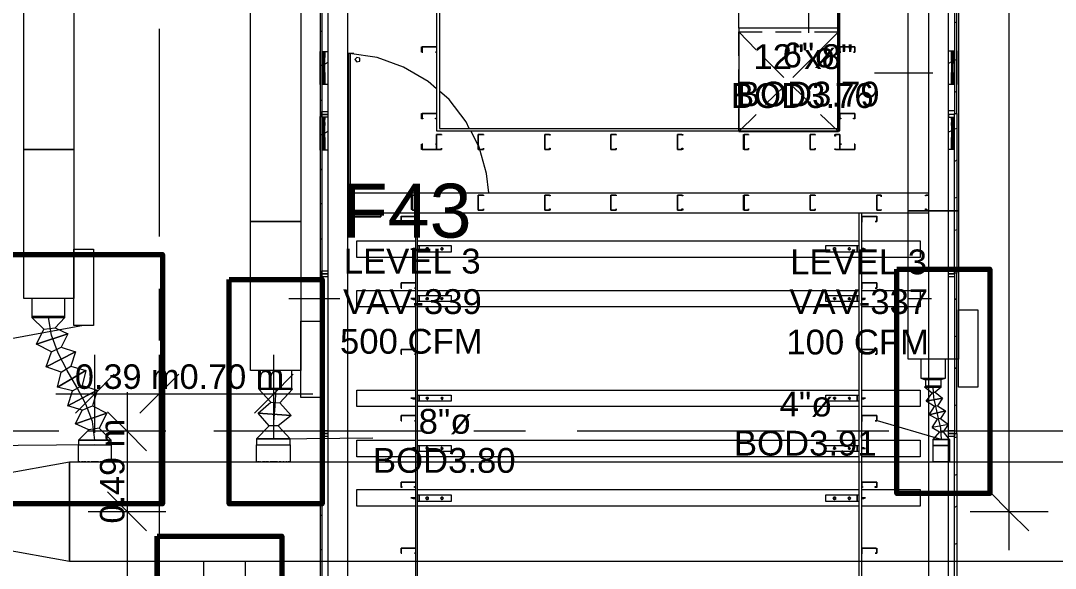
# Model space of a CAD drawing. Header units: metres. Extents: x -2 to 237, y -8 to 52.
# Drawn here: x 45.81 to 52.14, y 13.62 to 16.96 of the extents above; entities that cross this region are included whole.
import ezdxf

# ---------------------------------------------------------------- set-up
doc = ezdxf.new("R2010")
doc.units = ezdxf.units.M
doc.layers.add('HVAC - Ductos', color=5, linetype='Continuous', lineweight=0)
doc.layers.add('PDF4_Text', color=7, linetype='Continuous', lineweight=0)
doc.layers.add('PDF4_Geometry', color=7, linetype='Continuous', lineweight=0, true_color=0xaaaaaa)
doc.styles.add('PDF Arial-BoldMT-Identity-H', font='arial.ttf')
doc.styles.add('PDF Helvetica', font='')
doc.styles.get('PDF Helvetica').set_extended_font_data('Helvetica')

msp = doc.modelspace()

# ---------------------------------------------------------------- linework, layer by layer
at = {"layer": 'HVAC - Ductos', "lineweight": 0}
for points in [[(45.8248, 16.1766), (45.8248, 26.7739), (46.1317, 26.7739), (46.1317, 16.1766)], [(47.52, 24.3778), (47.52, 15.7368), (47.213, 15.7368), (47.213, 24.3778)], [(51.5427, 17.377), (51.5427, 15.801), (51.2356, 15.801), (51.2356, 17.377)], [(50.2002, 16.9189), (50.2002, 17.1251), (50.8096, 17.1251), (50.8096, 16.9189)], [(45.8248, 15.2649), (45.8248, 16.1766), (46.1317, 16.1766), (46.1317, 15.2649)], [(51.2356, 14.8938), (51.2356, 15.801), (51.5427, 15.801), (51.5427, 14.8938)], [(47.213, 14.8251), (47.213, 15.7368), (47.52, 15.7368), (47.52, 14.8251)], [(46.2509, 15.1), (46.1317, 15.1), (46.1317, 15.5673), (46.2509, 15.5673)], [(45.8752, 15.155), (45.8844, 15.155), (45.9027, 15.155), (45.9256, 15.155), (45.9576, 15.155), (45.9943, 15.155), (46.0264, 15.155), (46.0539, 15.155), (46.0722, 15.155), (46.0767, 15.155), (46.0767, 15.2649), (46.0722, 15.2649), (46.063, 15.2649), (46.0493, 15.2649), (46.0264, 15.2649), (46.0035, 15.2649), (45.976, 15.2649), (45.953, 15.2649), (45.9256, 15.2649), (45.9072, 15.2649), (45.8889, 15.2649), (45.8798, 15.2649), (45.8752, 15.2649), (45.8752, 15.155), (45.8752, 15.1504), (45.8798, 15.1504), (45.8981, 15.1504), (45.9256, 15.1504), (45.9576, 15.1504), (45.9943, 15.1504), (46.0264, 15.1504), (46.0539, 15.1504), (46.0722, 15.1504), (46.0767, 15.1504), (46.0767, 15.155), (46.0722, 15.155), (46.0539, 15.155), (46.0264, 15.155), (45.9943, 15.155), (45.9576, 15.155), (45.9256, 15.155), (45.9027, 15.155), (45.8844, 15.155)], [(51.6618, 14.7243), (51.5427, 14.7243), (51.5427, 15.1962), (51.6618, 15.1962)], [(45.8752, 15.155), (45.8798, 15.155), (45.8889, 15.155), (45.9072, 15.155), (45.9256, 15.155), (45.953, 15.155), (45.976, 15.155), (46.0035, 15.155), (46.0264, 15.155), (46.0493, 15.155), (46.063, 15.155), (46.0722, 15.155), (46.0767, 15.155), (46.0722, 15.155), (46.063, 15.155), (46.0493, 15.155), (46.0264, 15.155), (46.0035, 15.155), (45.976, 15.155), (45.953, 15.155), (45.9256, 15.155), (45.9072, 15.155), (45.8889, 15.155), (45.8798, 15.155)], [(47.6391, 14.6602), (47.52, 14.6602), (47.52, 15.1275), (47.6391, 15.1275)], [(51.4647, 14.7793), (51.4647, 14.8938), (51.4602, 14.8938), (51.4556, 14.8938), (51.4418, 14.8938), (51.4281, 14.8938), (51.4098, 14.8938), (51.3869, 14.8938), (51.3685, 14.8938), (51.3502, 14.8938), (51.3365, 14.8938), (51.3227, 14.8938), (51.3136, 14.8938), (51.3136, 14.7793), (51.3365, 14.7701), (51.3502, 14.7701), (51.364, 14.7701), (51.3869, 14.7701), (51.4098, 14.7701), (51.4281, 14.7701), (51.4373, 14.7701)], [(47.268, 14.7151), (47.2726, 14.7151), (47.2909, 14.7151), (47.3183, 14.7151), (47.3504, 14.7151), (47.3826, 14.7151), (47.4146, 14.7151), (47.4421, 14.7151), (47.4604, 14.7151), (47.465, 14.7151), (47.465, 14.8251), (47.4512, 14.8251), (47.4375, 14.8251), (47.4146, 14.8251), (47.3917, 14.8251), (47.3688, 14.8251), (47.3413, 14.8251), (47.3183, 14.8251), (47.2955, 14.8251), (47.2817, 14.8251), (47.2726, 14.8251), (47.268, 14.8251), (47.268, 14.7151), (47.2634, 14.7105), (47.2726, 14.7105), (47.2909, 14.7105), (47.3183, 14.7105), (47.3504, 14.7105), (47.3826, 14.7105), (47.4192, 14.7105), (47.4466, 14.7105), (47.4604, 14.7105), (47.4696, 14.7105), (47.465, 14.7151), (47.4604, 14.7151), (47.4421, 14.7151), (47.4146, 14.7151), (47.3826, 14.7151), (47.3504, 14.7151), (47.3183, 14.7151), (47.2909, 14.7151), (47.2726, 14.7151)], [(47.268, 14.7151), (47.2726, 14.7151), (47.2817, 14.7151), (47.2955, 14.7151), (47.3183, 14.7151), (47.3413, 14.7151), (47.3688, 14.7151), (47.3917, 14.7151), (47.4146, 14.7151), (47.4375, 14.7151), (47.4512, 14.7151), (47.465, 14.7151), (47.4512, 14.7151), (47.4375, 14.7151), (47.4146, 14.7151), (47.3917, 14.7151), (47.3688, 14.7151), (47.3413, 14.7151), (47.3183, 14.7151), (47.2955, 14.7151), (47.2817, 14.7151), (47.2726, 14.7151)], [(51.341, 14.7289), (51.3456, 14.7289), (51.3548, 14.7289), (51.364, 14.7289), (51.3777, 14.7289), (51.3869, 14.7289), (51.4007, 14.7289), (51.4143, 14.7289), (51.4235, 14.7289), (51.4327, 14.7289), (51.4373, 14.7289), (51.4327, 14.7289), (51.4235, 14.7289), (51.4143, 14.7289), (51.4007, 14.7289), (51.3869, 14.7289), (51.3777, 14.7289), (51.364, 14.7289), (51.3548, 14.7289), (51.3456, 14.7289)], [(46.1592, 14.399), (46.1638, 14.399), (46.173, 14.399), (46.1867, 14.399), (46.2096, 14.399), (46.2325, 14.399), (46.26, 14.399), (46.2875, 14.399), (46.3104, 14.399), (46.3334, 14.399), (46.3471, 14.399), (46.3608, 14.399), (46.3471, 14.399), (46.3334, 14.399), (46.3104, 14.399), (46.2875, 14.399), (46.26, 14.399), (46.2325, 14.399), (46.2096, 14.399), (46.1867, 14.399), (46.173, 14.399), (46.1638, 14.399)], [(47.2497, 14.4081), (47.2543, 14.4081), (47.2634, 14.4081), (47.2817, 14.4081), (47.3046, 14.4081), (47.3275, 14.4081), (47.355, 14.4081), (47.378, 14.4081), (47.4054, 14.4081), (47.4238, 14.4081), (47.4421, 14.4081), (47.4512, 14.4081), (47.4558, 14.4081), (47.4512, 14.4081), (47.4421, 14.4081), (47.4238, 14.4081), (47.4054, 14.4081), (47.378, 14.4081), (47.355, 14.4081), (47.3275, 14.4081), (47.3046, 14.4081), (47.2817, 14.4081), (47.2634, 14.4081), (47.2543, 14.4081)], [(51.4877, 14.3669), (51.4831, 14.3669), (51.4739, 14.3669), (51.4647, 14.3669), (51.451, 14.3669), (51.4373, 14.3669), (51.4281, 14.3669), (51.4143, 14.3669), (51.4052, 14.3669), (51.3961, 14.3669), (51.3915, 14.3669), (51.3869, 14.3669), (51.3915, 14.3669), (51.3961, 14.3669), (51.4052, 14.3669), (51.4143, 14.3669), (51.4281, 14.3669), (51.4373, 14.3669), (51.451, 14.3669), (51.4647, 14.3669), (51.4739, 14.3669), (51.4831, 14.3669)], [(46.1043, 13.6568), (45.6735, 13.7346), (45.6735, 14.1882), (46.1043, 14.2661)]]:
    msp.add_lwpolyline(points, close=True, dxfattribs=at)
for points in [[(51.8542, 13.7255), (51.8542, 24.0708)], [(50.6263, 17.2671), (50.6263, 16.8914)], [(50.2002, 16.896), (50.2002, 16.2866), (50.8096, 16.2866), (50.8096, 16.9189), (50.2002, 16.9189), (50.2002, 16.2866), (50.8096, 16.2866), (50.8096, 16.896)], [(50.3056, 16.786), (50.2002, 16.896), (50.3422, 16.896)], [(50.4247, 16.896), (50.5805, 16.896)], [(50.663, 16.896), (50.8096, 16.896)], [(50.4751, 16.6165), (50.3606, 16.731)], [(51.3869, 16.644), (51.0295, 16.644)], [(50.6446, 16.4515), (50.5301, 16.5615)], [(50.8096, 16.2866), (50.6996, 16.392)], [(47.4466, 15.2649), (47.7582, 15.2649)], [(51.2356, 15.2649), (51.3777, 15.2649)], [(45.9484, 15.0771), (45.8752, 15.1504), (46.0767, 15.1504), (46.0172, 15.0862), (46.0951, 15.0496), (45.9027, 14.9854), (45.9484, 15.0771), (46.0172, 15.0862)], [(45.8752, 15.1504), (45.8798, 15.1504), (45.8981, 15.1504), (45.9256, 15.1504), (45.9576, 15.1504), (45.9943, 15.1504), (46.0264, 15.1504), (46.0539, 15.1504), (46.0722, 15.1504), (46.0767, 15.1504)], [(46.26, 14.399), (46.2463, 14.5135), (46.2051, 14.6189), (46.1501, 14.7243), (46.0905, 14.8251), (46.0355, 14.9305), (45.9943, 15.0404), (45.976, 15.1504)], [(46.1913, 15.1), (45.5132, 14.9763), (45.2612, 14.9763)], [(45.9943, 14.9396), (45.9027, 14.9854), (46.0951, 15.0496), (46.0539, 14.9671), (46.1409, 14.9396), (45.9622, 14.848), (45.9943, 14.9396), (46.0539, 14.9671)], [(46.0539, 14.8159), (45.9622, 14.848), (46.1409, 14.9396), (46.1134, 14.8526), (46.2051, 14.8251), (46.0309, 14.7243), (46.0539, 14.8159), (46.1134, 14.8526)], [(46.26, 14.4448), (46.26, 14.683), (46.26, 14.9213)], [(46.6541, 14.9213), (46.6541, 14.683), (46.6541, 14.4448)], [(47.355, 14.4448), (47.355, 14.683), (47.355, 14.9213)], [(46.1226, 14.7014), (46.0309, 14.7243), (46.2051, 14.8251), (46.1821, 14.7334), (46.2738, 14.706), (46.0951, 14.6098), (46.1226, 14.7014), (46.1821, 14.7334)], [(46.3792, 14.8022), (46.26, 14.683), (46.1409, 14.5639)], [(46.7731, 14.8022), (46.6541, 14.683), (46.5349, 14.5639)], [(47.4742, 14.8022), (47.355, 14.683), (47.2359, 14.5639)], [(51.3136, 14.7793), (51.3227, 14.7793), (51.3365, 14.7793), (51.3502, 14.7793), (51.3685, 14.7793), (51.3869, 14.7793), (51.4098, 14.7793), (51.4281, 14.7793), (51.4418, 14.7793), (51.4556, 14.7793), (51.4602, 14.7793), (51.4647, 14.7793)], [(51.341, 14.7747), (51.341, 14.7289), (51.3365, 14.7243), (51.4373, 14.7243), (51.4373, 14.7289), (51.4327, 14.7289), (51.4189, 14.7289), (51.4007, 14.7289), (51.3777, 14.7289), (51.3594, 14.7289), (51.3456, 14.7289), (51.341, 14.7289), (51.3456, 14.7289), (51.3594, 14.7289), (51.3777, 14.7289), (51.4007, 14.7289), (51.4189, 14.7289), (51.4327, 14.7289), (51.4373, 14.7289), (51.4373, 14.7747)], [(46.1821, 14.5822), (46.0951, 14.6098), (46.2738, 14.706), (46.2463, 14.6098), (46.3334, 14.5639), (46.1409, 14.4998), (46.1821, 14.5822), (46.2463, 14.6098)], [(46.457, 14.6922), (46.457, 13.9637), (46.457, 10.3854)], [(47.3367, 14.6326), (47.2634, 14.7105), (47.4696, 14.7105), (47.3917, 14.628), (47.4604, 14.5502), (47.2588, 14.5639), (47.3367, 14.6326), (47.3917, 14.628)], [(47.2634, 14.7105), (47.2726, 14.7105), (47.2909, 14.7105), (47.3183, 14.7105), (47.3504, 14.7105), (47.3826, 14.7105), (47.4192, 14.7105), (47.4466, 14.7105), (47.4604, 14.7105), (47.4696, 14.7105)], [(47.355, 14.4081), (47.355, 14.5089), (47.3642, 14.6098), (47.3688, 14.7105)], [(51.4007, 14.6922), (51.4464, 14.6556), (51.3456, 14.6372), (51.3823, 14.6876), (51.3365, 14.7243), (51.341, 14.7243), (51.3548, 14.7243), (51.3777, 14.7243), (51.4007, 14.7243), (51.4189, 14.7243), (51.4327, 14.7243), (51.4373, 14.7243), (51.4327, 14.7243), (51.4189, 14.7243), (51.4007, 14.7243), (51.3777, 14.7243), (51.3548, 14.7243), (51.341, 14.7243), (51.3365, 14.7243), (51.4373, 14.7243), (51.4007, 14.6922), (51.3823, 14.6876)], [(51.3869, 14.7243), (51.3915, 14.6602), (51.4052, 14.596), (51.4189, 14.5318), (51.4327, 14.4723), (51.4373, 14.4035)], [(46.0218, 14.683), (46.6541, 14.683), (47.5932, 14.683)], [(51.4143, 14.6098), (51.4647, 14.5777), (51.364, 14.5548), (51.3961, 14.6052), (51.3456, 14.6372), (51.4464, 14.6556), (51.4143, 14.6098), (51.3961, 14.6052)], [(46.2233, 14.4631), (46.1409, 14.4998), (46.3334, 14.5639), (46.2875, 14.4723), (46.2233, 14.4631), (46.1592, 14.399), (46.1592, 14.3715), (46.1638, 14.3715), (46.173, 14.3715), (46.1867, 14.3715), (46.2096, 14.3715), (46.2325, 14.3715), (46.26, 14.3715), (46.2875, 14.3715), (46.3104, 14.3715), (46.3334, 14.3715), (46.3471, 14.3715), (46.3608, 14.3715), (46.3608, 14.399), (46.1592, 14.399), (46.3608, 14.399), (46.2875, 14.4723)], [(46.5761, 14.3349), (46.457, 14.454), (46.3379, 14.5731)], [(47.3275, 14.486), (47.2588, 14.5639), (47.4604, 14.5502), (47.3826, 14.486), (47.3275, 14.486), (47.2497, 14.4081), (47.2497, 14.3715), (47.2543, 14.3715), (47.2634, 14.3715), (47.2817, 14.3715), (47.3046, 14.3715), (47.3275, 14.3715), (47.355, 14.3715), (47.378, 14.3715), (47.4054, 14.3715), (47.4238, 14.3715), (47.4421, 14.3715), (47.4512, 14.3715), (47.4558, 14.3715), (47.4558, 14.4081), (47.2497, 14.4081), (47.4558, 14.4081), (47.3826, 14.486)], [(51.4327, 14.5318), (51.4831, 14.4952), (51.3823, 14.4769), (51.4143, 14.5273), (51.364, 14.5548), (51.4647, 14.5777), (51.4327, 14.5318), (51.4143, 14.5273)], [(51.4373, 14.4035), (51.0478, 14.5181)], [(51.4281, 14.4494), (51.451, 14.4494), (51.4831, 14.4952), (51.3823, 14.4769), (51.4281, 14.4494), (51.3869, 14.4035), (51.4877, 14.4035), (51.4877, 14.3669), (51.4877, 14.2661), (51.4831, 14.2661), (51.4739, 14.2661), (51.4647, 14.2661), (51.451, 14.2661), (51.4373, 14.2661), (51.4281, 14.2661), (51.4143, 14.2661), (51.4052, 14.2661), (51.3961, 14.2661), (51.3915, 14.2661)], [(46.6953, 14.454), (46.457, 14.454), (46.2187, 14.454)], [(51.4877, 14.4035), (51.451, 14.4494)], [(46.26, 14.3715), (44.8534, 14.3577)], [(46.1684, 14.2661), (46.1638, 14.2661), (46.1592, 14.2661), (46.1592, 14.3715), (46.1638, 14.3715), (46.173, 14.3715), (46.1867, 14.3715), (46.2096, 14.3715), (46.2325, 14.3715), (46.26, 14.3715), (46.2875, 14.3715), (46.3104, 14.3715), (46.3334, 14.3715), (46.3471, 14.3715), (46.3608, 14.3715), (46.3608, 14.2661)], [(47.2543, 14.2661), (47.2497, 14.2661), (47.2497, 14.3715), (47.2543, 14.3715), (47.2634, 14.3715), (47.2817, 14.3715), (47.3046, 14.3715), (47.3275, 14.3715), (47.355, 14.3715), (47.378, 14.3715), (47.4054, 14.3715), (47.4238, 14.3715), (47.4421, 14.3715), (47.4512, 14.3715), (47.4558, 14.3715), (47.4558, 14.2661), (47.4512, 14.2661), (47.4466, 14.2661), (47.4421, 14.2661)], [(47.355, 14.4081), (47.9598, 14.4127)], [(51.3915, 14.4035), (51.3961, 14.4035), (51.4052, 14.4035), (51.4143, 14.4035), (51.4281, 14.4035), (51.4373, 14.4035), (51.451, 14.4035), (51.4647, 14.4035), (51.4739, 14.4035), (51.4831, 14.4035), (51.4877, 14.4035), (51.4831, 14.4035), (51.4739, 14.4035), (51.4647, 14.4035), (51.451, 14.4035), (51.4373, 14.4035), (51.4281, 14.4035), (51.4143, 14.4035), (51.4052, 14.4035), (51.3961, 14.4035), (51.3915, 14.4035), (51.3869, 14.4035), (51.3869, 14.3669), (51.3869, 14.2661)], [(56.3763, 13.6568), (46.1043, 13.6568), (46.1043, 14.2661), (56.3763, 14.2661)], [(46.1867, 14.2661), (46.1821, 14.2661), (46.1776, 14.2661)], [(46.2051, 14.2661), (46.1959, 14.2661), (46.1913, 14.2661)], [(46.2279, 14.2661), (46.2187, 14.2661), (46.2142, 14.2661)], [(46.283, 14.2661), (46.26, 14.2661), (46.2371, 14.2661)], [(46.3104, 14.2661), (46.3058, 14.2661), (46.2921, 14.2661)], [(46.3288, 14.2661), (46.3242, 14.2661), (46.315, 14.2661)], [(46.3562, 14.2661), (46.3516, 14.2661), (46.3471, 14.2661), (46.3379, 14.2661), (46.3334, 14.2661)], [(47.2634, 14.2661), (47.2588, 14.2661)], [(47.2726, 14.2661), (47.268, 14.2661)], [(47.3001, 14.2661), (47.2909, 14.2661), (47.2863, 14.2661)], [(47.3229, 14.2661), (47.3092, 14.2661), (47.3046, 14.2661)], [(47.378, 14.2661), (47.355, 14.2661), (47.3321, 14.2661)], [(47.4008, 14.2661), (47.3963, 14.2661), (47.3871, 14.2661)], [(47.4192, 14.2661), (47.4146, 14.2661), (47.41, 14.2661)], [(47.4375, 14.2661), (47.433, 14.2661), (47.4284, 14.2661)], [(46.5761, 13.8446), (46.457, 13.9637), (46.3379, 14.0828)], [(51.7351, 14.0828), (51.8542, 13.9637), (51.9733, 13.8446)], [(46.2187, 13.9637), (46.457, 13.9637), (46.6953, 13.9637)], [(51.6159, 13.9637), (51.8542, 13.9637), (52.0925, 13.9637)], [(46.929, 13.6568), (46.9244, 13.6568), (46.9244, 13.556), (46.929, 13.556), (46.9427, 13.556), (46.9656, 13.556), (46.9885, 13.556), (47.0206, 13.556), (47.0526, 13.556), (47.0847, 13.556), (47.1168, 13.556), (47.1443, 13.556), (47.1626, 13.556), (47.1763, 13.556), (47.1809, 13.556), (47.1809, 13.6568), (47.1763, 13.6568)], [(46.9427, 13.6568), (46.9381, 13.6568), (46.9336, 13.6568)], [(46.961, 13.6568), (46.9564, 13.6568), (46.9472, 13.6568)], [(46.9839, 13.6568), (46.9748, 13.6568), (46.9702, 13.6568)], [(47.0114, 13.6568), (46.9977, 13.6568), (46.9931, 13.6568)], [(47.0847, 13.6568), (47.0801, 13.6568), (47.0526, 13.6568), (47.0252, 13.6568), (47.0206, 13.6568)], [(47.1122, 13.6568), (47.1077, 13.6568), (47.0939, 13.6568)], [(47.1397, 13.6568), (47.1305, 13.6568), (47.1214, 13.6568)], [(47.1581, 13.6568), (47.1535, 13.6568), (47.1489, 13.6568)], [(47.1718, 13.6568), (47.1672, 13.6568), (47.1626, 13.6568)]]:
    msp.add_lwpolyline(points, dxfattribs=at)
at = {"layer": 'PDF4_Geometry', "lineweight": 0}
for points in [[(48.3538, 21.1981), (48.3538, 21.2668), (48.3493, 21.2668), (48.3493, 21.1981), (48.3493, 21.1798), (48.3493, 16.305), (48.3493, 16.2912), (50.8187, 16.2912), (50.8187, 16.305), (50.8187, 21.1798), (50.8187, 21.1981), (48.3493, 21.1981)], [(47.6483, 18.3071), (47.6391, 18.3071), (47.6391, 17.3725), (47.6391, 18.3071), (47.6483, 18.3071), (47.6483, 17.3725), (47.6391, 17.3725), (47.6391, 16.3966), (47.6483, 16.3966), (47.6483, 15.4161), (47.6391, 15.4161), (47.6391, 14.4402), (47.6483, 14.4402), (47.6483, 13.4643)], [(51.5335, 12.4884), (51.5335, 11.2514), (51.5197, 11.2514), (51.5197, 12.4884), (51.5335, 12.4884), (51.5335, 13.4643), (51.5197, 13.4643), (51.5197, 14.4402), (51.5335, 14.4402), (51.5335, 15.4207), (51.5197, 15.4207), (51.5197, 16.3966), (51.5335, 16.3966), (51.5335, 17.3725), (51.5335, 18.3071), (51.5197, 18.3071), (51.5197, 17.3725), (51.5243, 17.3725), (51.5335, 17.3816)], [(47.6391, 17.3725), (47.6483, 17.3725), (47.6483, 16.3966), (47.6391, 16.3966), (47.6391, 15.4161), (47.6483, 15.4161), (47.6483, 14.4402), (47.6391, 14.4402), (47.6391, 13.4643), (47.6483, 13.4643), (47.6483, 12.4838), (47.6391, 12.4838)], [(48.1339, 11.705), (47.8132, 11.705), (47.8132, 12.493), (47.8086, 12.493), (47.8086, 17.377), (47.6849, 17.377), (47.6849, 12.493), (47.6849, 12.4884)], [(51.5335, 17.3725), (51.5197, 17.3725), (51.5197, 16.3966), (51.5335, 16.3966), (51.5335, 15.4207), (51.5197, 15.4207), (51.5197, 14.4402), (51.5335, 14.4402), (51.5335, 13.4643), (51.5197, 13.4643), (51.5197, 12.4884), (51.5335, 12.4884), (51.5335, 11.2514), (51.5197, 11.2514), (51.5197, 11.2285), (51.4831, 11.2285), (51.4831, 11.0544), (51.4831, 11.0361), (51.4647, 11.0361), (51.3731, 11.0361), (51.3594, 11.0361), (51.3594, 11.0132), (47.8132, 11.0132), (47.8132, 11.0361)], [(46.6541, 16.9143), (46.6541, 15.6452)], [(47.6483, 16.9006), (47.6391, 16.896)], [(51.5335, 16.9555), (51.5197, 16.9509)], [(47.6391, 16.5753), (47.6391, 16.7768)], [(47.6483, 16.7768), (47.6575, 16.7768), (47.6575, 16.5753), (47.6483, 16.5753)], [(47.6849, 16.5753), (47.6666, 16.5753), (47.6666, 16.7768), (47.6849, 16.7768)], [(48.3493, 16.7998), (48.3493, 16.8044), (48.2622, 16.8044), (48.2622, 16.7998), (48.2622, 16.7722), (48.2668, 16.7722), (48.2576, 16.7722), (48.2576, 16.7998), (48.2576, 16.8044), (48.2622, 16.8044), (48.3493, 16.8044)], [(50.8187, 16.8044), (50.8233, 16.8044), (50.9104, 16.8044), (50.9104, 16.7998), (50.9104, 16.7722), (50.9012, 16.7722), (50.9104, 16.7722), (50.9104, 16.7998), (50.9104, 16.8044), (50.8233, 16.8044), (50.8187, 16.8044), (50.8187, 16.7998), (50.8187, 16.7722)], [(51.5197, 16.5753), (51.5105, 16.5753), (51.5105, 16.7814), (51.5197, 16.7814)], [(51.5335, 16.7814), (51.5335, 16.5753)], [(47.6666, 16.7036), (47.6575, 16.7036), (47.6575, 16.7219), (47.6666, 16.7219), (47.6666, 16.7402), (47.6575, 16.7402), (47.6575, 16.7219), (47.6666, 16.7219)], [(47.8453, 16.7631), (47.8086, 16.7631)], [(47.8132, 15.9109), (47.8132, 16.7631)], [(48.3493, 16.5478), (48.2989, 16.5935), (48.1476, 16.6806), (47.9873, 16.7402), (47.8178, 16.7631)], [(47.8224, 16.7631), (47.8224, 15.9109)], [(51.5014, 16.7127), (51.4831, 16.7036)], [(51.5014, 16.7219), (51.5014, 16.7402), (51.5105, 16.7402), (51.5105, 16.7219), (51.5014, 16.7219), (51.5105, 16.7219), (51.5105, 16.7036), (51.5014, 16.7036)], [(51.5335, 16.7264), (51.5197, 16.7219), (51.5105, 16.7173)], [(47.6575, 16.6944), (47.6529, 16.6944), (47.6483, 16.6898), (47.6391, 16.6898)], [(47.6849, 16.7081), (47.6666, 16.699)], [(48.5508, 16.305), (48.5325, 16.3462), (48.4271, 16.4836), (48.3676, 16.534)], [(51.5335, 16.534), (51.5197, 16.5249)], [(47.6483, 16.4791), (47.6391, 16.4745)], [(50.8187, 16.3966), (50.8233, 16.3966), (50.9104, 16.3966), (50.9104, 16.3645), (50.9012, 16.3645), (50.9012, 16.3691), (50.9104, 16.3691), (50.9104, 16.3966), (50.8233, 16.3966), (50.8187, 16.3966), (50.8187, 16.3691), (50.8233, 16.3691), (50.8233, 16.3645), (50.8187, 16.3645)], [(47.6391, 16.1721), (47.6391, 16.3783)], [(47.6666, 16.305), (47.6575, 16.305), (47.6575, 16.3232), (47.6666, 16.3232), (47.6575, 16.3232), (47.6575, 16.3416), (47.6666, 16.3416), (47.6666, 16.3599), (47.6575, 16.3599), (47.6575, 16.3737), (47.6575, 16.1721), (47.6483, 16.1721)], [(47.6849, 16.1721), (47.6666, 16.1721), (47.6666, 16.3737), (47.6666, 16.3599), (47.6575, 16.3599), (47.6575, 16.3416), (47.6666, 16.3416), (47.6666, 16.3232)], [(48.3493, 16.3645), (48.3447, 16.3645), (48.3447, 16.3691), (48.3493, 16.3691)], [(51.5197, 16.1766), (51.5105, 16.1766), (51.5105, 16.3737), (51.5105, 16.3599), (51.5014, 16.3599), (51.5014, 16.3737), (51.5014, 16.1766), (51.4831, 16.1766), (51.4831, 16.3737), (51.5197, 16.3737), (51.5197, 16.392), (51.4831, 16.392), (51.4831, 16.3737)], [(51.5014, 16.3232), (51.5014, 16.3416), (51.5105, 16.3416), (51.5105, 16.3599), (51.5014, 16.3599), (51.5014, 16.3416), (51.5105, 16.3416), (51.5105, 16.3232), (51.5014, 16.3232), (51.5105, 16.3232), (51.5105, 16.305), (51.5014, 16.305)], [(51.5335, 16.3783), (51.5335, 16.1766)], [(47.6575, 16.2729), (47.6529, 16.2683), (47.6483, 16.2683), (47.6391, 16.2637)], [(47.6849, 16.2866), (47.6666, 16.2774)], [(48.6058, 16.2042), (48.56, 16.2912)], [(51.5014, 16.2912), (51.4831, 16.282)], [(51.5335, 16.305), (51.5197, 16.3004), (51.5105, 16.2958)], [(48.67, 15.9109), (48.6562, 16.0301), (48.615, 16.1766), (48.6104, 16.195), (48.6058, 16.1996)], [(51.5335, 16.1125), (51.5197, 16.1034)], [(47.6483, 16.0575), (47.6391, 16.0483)], [(47.6483, 15.8468), (47.6391, 15.8422)], [(51.5335, 15.8834), (51.5197, 15.8789)], [(48.2209, 15.7643), (48.1339, 15.7643), (48.1339, 15.7368), (48.1339, 15.7643), (48.1339, 15.7689), (48.2209, 15.7689)], [(48.2347, 11.705), (48.2347, 15.7872), (48.2209, 15.7872), (48.2209, 11.705)], [(50.9516, 11.705), (50.9516, 15.7872), (50.9333, 15.7872), (50.9333, 11.705)], [(51.5335, 15.6864), (51.5197, 15.6818)], [(47.6483, 15.6314), (47.6391, 15.6269)], [(48.2209, 15.5169), (47.8636, 15.5169), (47.8636, 15.6177), (48.2209, 15.6177)], [(48.2209, 15.5719), (48.2073, 15.5719), (48.1935, 15.5673), (48.2073, 15.5673), (48.2209, 15.5673)], [(48.2073, 15.5673), (48.2073, 15.5719)], [(48.2347, 15.6177), (50.9333, 15.6177)], [(48.2439, 15.5765), (48.2439, 15.5719)], [(50.9241, 15.5719), (50.9241, 15.5765)], [(50.9516, 15.6177), (51.309, 15.6177), (51.309, 15.5169), (50.9516, 15.5169)], [(50.9516, 15.5673), (50.9653, 15.5673), (50.9745, 15.5673), (50.9653, 15.5719), (50.9516, 15.5719)], [(50.9653, 15.5719), (50.9653, 15.5673)], [(50.9333, 15.5169), (48.2347, 15.5169)], [(48.2439, 15.5673), (48.2439, 15.5627)], [(50.9241, 15.5627), (50.9241, 15.5673)], [(51.5335, 15.4573), (51.5197, 15.4527)], [(47.6483, 15.4207), (47.6391, 15.4207)], [(46.6541, 15.3245), (46.6541, 15.0083)], [(48.2209, 15.2145), (47.8636, 15.2145), (47.8636, 15.3153), (48.2209, 15.3153)], [(48.2209, 15.2649), (48.2073, 15.2649), (48.1935, 15.2649), (48.2073, 15.2603), (48.2209, 15.2603)], [(48.2073, 15.2603), (48.2073, 15.2649)], [(48.2347, 15.3153), (50.9333, 15.3153)], [(48.2439, 15.2603), (48.2439, 15.2558)], [(50.9241, 15.2558), (50.9241, 15.2603)], [(50.9516, 15.3153), (51.309, 15.3153), (51.309, 15.2145), (50.9516, 15.2145)], [(50.9516, 15.2603), (50.9653, 15.2603), (50.9745, 15.2649), (50.9653, 15.2649), (50.9516, 15.2649)], [(50.9653, 15.2649), (50.9653, 15.2603)], [(51.5335, 15.2649), (51.5197, 15.2558)], [(47.6483, 15.21), (47.6391, 15.2054)], [(50.9333, 15.2145), (48.2347, 15.2145)], [(51.5335, 15.0358), (51.5197, 15.0313)], [(47.6483, 14.9992), (47.6391, 14.9946)], [(51.5335, 14.8434), (51.5197, 14.8342)], [(47.6483, 14.7884), (47.6391, 14.7838)], [(46.6541, 14.6922), (46.6541, 13.4231)], [(48.2209, 14.6052), (47.8636, 14.6052), (47.8636, 14.706), (48.2209, 14.706)], [(48.2347, 14.706), (50.9333, 14.706)], [(50.9516, 14.706), (51.309, 14.706), (51.309, 14.6052), (50.9516, 14.6052)], [(48.2209, 14.6556), (48.2073, 14.6556), (48.1935, 14.6556), (48.2073, 14.651), (48.2209, 14.651)], [(48.2073, 14.651), (48.2073, 14.6556)], [(48.2439, 14.651), (48.2439, 14.6464)], [(50.9241, 14.6464), (50.9241, 14.651)], [(50.9516, 14.651), (50.9653, 14.651), (50.9745, 14.6556), (50.9653, 14.6556), (50.9516, 14.6556)], [(50.9653, 14.6556), (50.9653, 14.651)], [(47.6483, 14.5777), (47.6391, 14.5731)], [(50.9333, 14.6052), (48.2347, 14.6052)], [(51.5335, 14.6144), (51.5197, 14.6098)], [(46.0401, 14.454), (44.771, 14.454)], [(46.6723, 14.454), (46.3562, 14.454)], [(48.2622, 14.454), (46.9885, 14.454)], [(48.8945, 14.454), (48.5783, 14.454)], [(50.4797, 14.454), (49.2106, 14.454)], [(51.1166, 14.454), (50.8004, 14.454)], [(52.7018, 14.454), (51.4327, 14.454)], [(48.2209, 14.2982), (47.8636, 14.2982), (47.8636, 14.399), (48.2209, 14.399)], [(48.2347, 14.399), (50.9333, 14.399)], [(50.9516, 14.399), (51.309, 14.399), (51.309, 14.2982), (50.9516, 14.2982)], [(51.5335, 14.4173), (51.5197, 14.4127)], [(47.6483, 14.3623), (47.6391, 14.3577)], [(48.2209, 14.3531), (48.2073, 14.3531), (48.1935, 14.3486), (48.2073, 14.3486), (48.2209, 14.3486)], [(48.2073, 14.3486), (48.2073, 14.3531)], [(48.2439, 14.3577), (48.2439, 14.3531)], [(50.9241, 14.3531), (50.9241, 14.3577)], [(50.9516, 14.3486), (50.9653, 14.3486), (50.9745, 14.3486), (50.9653, 14.3531), (50.9516, 14.3531)], [(50.9653, 14.3531), (50.9653, 14.3486)], [(50.9333, 14.2982), (48.2347, 14.2982)], [(51.5335, 14.1882), (51.5197, 14.1836)], [(47.6483, 14.1516), (47.6391, 14.1516)], [(48.2209, 14.1104), (48.2164, 14.1104), (48.2164, 14.1149), (48.2209, 14.1149)], [(48.2209, 13.9958), (47.8636, 13.9958), (47.8636, 14.0966), (48.2209, 14.0966)], [(48.2347, 14.0966), (50.9333, 14.0966)], [(50.9516, 14.0966), (51.309, 14.0966), (51.309, 13.9958), (50.9516, 13.9958)], [(48.2209, 14.0462), (48.2073, 14.0462), (48.1935, 14.0462), (48.2073, 14.0416), (48.2209, 14.0416)], [(48.2073, 14.0416), (48.2073, 14.0462)], [(50.9333, 13.9958), (48.2347, 13.9958)], [(48.2439, 14.0508), (48.2439, 14.0462)], [(48.2439, 14.0416), (48.2439, 14.037)], [(50.9241, 14.0462), (50.9241, 14.0508)], [(50.9241, 14.037), (50.9241, 14.0416)], [(50.9516, 14.0416), (50.9653, 14.0416), (50.9745, 14.0462), (50.9653, 14.0462), (50.9516, 14.0462)], [(50.9653, 14.0462), (50.9653, 14.0416)], [(51.5335, 13.9958), (51.5197, 13.9866)], [(47.6483, 13.9408), (47.6391, 13.9362)], [(51.5335, 13.7667), (51.5197, 13.7621)], [(47.6483, 13.7301), (47.6391, 13.7255)]]:
    msp.add_lwpolyline(points, dxfattribs=at)
for points in [[(50.805, 16.305), (50.805, 21.1798), (48.3676, 21.1798), (48.3676, 16.305)], [(51.3594, 12.3097), (51.3594, 12.493), (51.3594, 11.6867), (51.3731, 11.6867), (51.3731, 12.493), (51.3594, 12.493), (51.4831, 12.493), (51.4831, 17.377), (51.3594, 17.377), (51.3594, 12.493)], [(47.6666, 16.7768), (47.6666, 16.7585), (47.6575, 16.7585), (47.6575, 16.7768)], [(51.5014, 16.5753), (51.4831, 16.5753), (51.4831, 16.7814), (51.5014, 16.7814)], [(51.5014, 16.7585), (51.5014, 16.7814), (51.5105, 16.7814), (51.5105, 16.7585)], [(47.6575, 16.7402), (47.6575, 16.7585), (47.6666, 16.7585), (47.6666, 16.7402)], [(47.8499, 16.7264), (47.8636, 16.7127), (47.8819, 16.7173), (47.8819, 16.7356), (47.8636, 16.7402)], [(48.3447, 16.7722), (48.3493, 16.7722)], [(50.8233, 16.7722), (50.8187, 16.7722)], [(51.5014, 16.7585), (51.5105, 16.7585), (51.5105, 16.7402), (51.5014, 16.7402)], [(47.6575, 16.6302), (47.6575, 16.6486), (47.6666, 16.6486), (47.6666, 16.6302)], [(51.5014, 16.6486), (51.5105, 16.6486), (51.5105, 16.6302), (51.5014, 16.6302)], [(47.6575, 16.6119), (47.6575, 16.6302), (47.6666, 16.6302), (47.6666, 16.6119)], [(47.6575, 16.5935), (47.6575, 16.6119), (47.6666, 16.6119), (47.6666, 16.5935)], [(47.6575, 16.5753), (47.6575, 16.5935), (47.6666, 16.5935), (47.6666, 16.5753)], [(51.5014, 16.6302), (51.5105, 16.6302), (51.5105, 16.6119), (51.5014, 16.6119)], [(51.5014, 16.6119), (51.5105, 16.6119), (51.5105, 16.5935), (51.5014, 16.5935)], [(51.5105, 16.5935), (51.5105, 16.5753), (51.5014, 16.5753), (51.5014, 16.5935)], [(47.6483, 16.392), (47.6483, 16.4103), (47.6849, 16.4103), (47.6849, 16.392)], [(48.2576, 16.3966), (48.2622, 16.3966), (48.3493, 16.3966), (48.2622, 16.3966), (48.2622, 16.3691), (48.2668, 16.3691), (48.2668, 16.3645), (48.2576, 16.3645)], [(51.4831, 16.4149), (51.5197, 16.4149), (51.5197, 16.392), (51.4831, 16.392)], [(47.6483, 16.3737), (47.6483, 16.392), (47.6849, 16.392), (47.6849, 16.3737)], [(48.3493, 16.2683), (48.3493, 16.1812), (48.3493, 16.1766), (48.3813, 16.1766), (48.3813, 16.1858), (48.3813, 16.1766), (48.3493, 16.1766), (48.3493, 16.1812), (48.3493, 16.2683), (48.3813, 16.2683)], [(48.3813, 16.2637), (48.3813, 16.2683)], [(48.6058, 16.2683), (48.6058, 16.1812), (48.6058, 16.1766), (48.6379, 16.1766), (48.6379, 16.1858), (48.6379, 16.1766), (48.6058, 16.1766), (48.6058, 16.1812), (48.6058, 16.2683), (48.6379, 16.2683)], [(48.6379, 16.2637), (48.6379, 16.2683)], [(49.0456, 16.2637), (49.0411, 16.2637), (49.0411, 16.2683), (49.0136, 16.2683), (49.0136, 16.1812), (49.0136, 16.1766), (49.0411, 16.1766), (49.0411, 16.1858), (49.0456, 16.1858), (49.0456, 16.1766), (49.0136, 16.1766), (49.0136, 16.1812), (49.0136, 16.2683), (49.0456, 16.2683)], [(49.4213, 16.2683), (49.4167, 16.2683), (49.4167, 16.1812), (49.4167, 16.1766), (49.4213, 16.1766), (49.4488, 16.1766), (49.4488, 16.1858), (49.4488, 16.1766), (49.4213, 16.1766), (49.4167, 16.1766), (49.4167, 16.1812), (49.4167, 16.2683), (49.4213, 16.2683), (49.4488, 16.2683)], [(49.4488, 16.2637), (49.4488, 16.2683)], [(49.8566, 16.2637), (49.8521, 16.2637), (49.8521, 16.2683), (49.8245, 16.2683), (49.8245, 16.1812), (49.8245, 16.1766), (49.8521, 16.1766), (49.8521, 16.1858), (49.8566, 16.1858), (49.8566, 16.1766), (49.8245, 16.1766), (49.8245, 16.1812), (49.8245, 16.2683), (49.8566, 16.2683)], [(50.2323, 16.2683), (50.2323, 16.1812), (50.2323, 16.1766), (50.2598, 16.1766), (50.2598, 16.1858), (50.2598, 16.1766), (50.2323, 16.1766), (50.2277, 16.1766), (50.2277, 16.1812), (50.2277, 16.2683), (50.2323, 16.2683), (50.2598, 16.2683)], [(50.2598, 16.2637), (50.2598, 16.2683)], [(50.6355, 16.2683), (50.6355, 16.1812), (50.6355, 16.1766), (50.6676, 16.1766), (50.6676, 16.1858), (50.6676, 16.1766), (50.6355, 16.1766), (50.6355, 16.1812), (50.6355, 16.2683), (50.6676, 16.2683)], [(50.6676, 16.2637), (50.6676, 16.2683)], [(50.7867, 16.1812), (50.7912, 16.1812), (50.7912, 16.1766), (50.8187, 16.1766), (50.8187, 16.1812), (50.8187, 16.2683), (50.7912, 16.2683), (50.7912, 16.2592), (50.7867, 16.2592), (50.7867, 16.2683), (50.8187, 16.2683), (50.8187, 16.1812), (50.8187, 16.1766), (50.7867, 16.1766)], [(47.6575, 16.2316), (47.6575, 16.25), (47.6666, 16.25), (47.6666, 16.2316)], [(47.6575, 16.2133), (47.6575, 16.2316), (47.6666, 16.2316), (47.6666, 16.2133)], [(47.6575, 16.195), (47.6575, 16.2133), (47.6666, 16.2133), (47.6666, 16.195)], [(48.3493, 16.1812), (48.3493, 16.1766), (48.2622, 16.1766), (48.2576, 16.1766), (48.2576, 16.1812), (48.2576, 16.2087), (48.2668, 16.2087), (48.2622, 16.2087), (48.2622, 16.1812), (48.2622, 16.1766), (48.3493, 16.1766), (48.3493, 16.1812), (48.3493, 16.2087)], [(48.3447, 16.2087), (48.3493, 16.2087)], [(50.9104, 16.1812), (50.9104, 16.1766), (50.8233, 16.1766), (50.8187, 16.1766), (50.8187, 16.1812), (50.8187, 16.2087), (50.8279, 16.2087), (50.8187, 16.2087), (50.8187, 16.1812), (50.8187, 16.1766), (50.8233, 16.1766), (50.9104, 16.1766), (50.9104, 16.1812), (50.9104, 16.2087)], [(50.9058, 16.2087), (50.9104, 16.2087)], [(51.5014, 16.25), (51.5105, 16.25), (51.5105, 16.2316), (51.5014, 16.2316)], [(51.5014, 16.2316), (51.5105, 16.2316), (51.5105, 16.2133), (51.5014, 16.2133)], [(51.5014, 16.2133), (51.5105, 16.2133), (51.5105, 16.195), (51.5014, 16.195)], [(47.6575, 16.1721), (47.6575, 16.195), (47.6666, 16.195), (47.6666, 16.1721)], [(51.5105, 16.195), (51.5105, 16.1766), (51.5014, 16.1766), (51.5014, 16.195)], [(51.3594, 15.9109), (51.3594, 15.8972), (51.3594, 15.8056), (51.3594, 15.7872), (47.8086, 15.7872), (47.8086, 15.8056), (47.8086, 15.8972), (47.8086, 15.9109)], [(47.827, 15.8972), (47.827, 15.888), (47.827, 15.8972), (47.8086, 15.8972)], [(48.2027, 15.8056), (48.1981, 15.8101), (48.1981, 15.8972), (48.2027, 15.8972), (48.2301, 15.8972), (48.2301, 15.888), (48.2301, 15.8972), (48.2027, 15.8972), (48.2027, 15.8101), (48.2027, 15.8056), (48.2301, 15.8056)], [(48.6058, 15.8972), (48.6058, 15.8101), (48.6058, 15.8056), (48.6379, 15.8056), (48.6379, 15.8147), (48.6379, 15.8056), (48.6058, 15.8056), (48.6058, 15.8101), (48.6058, 15.8972), (48.6379, 15.8972)], [(48.6379, 15.8926), (48.6379, 15.8972)], [(49.0456, 15.8926), (49.0411, 15.8926), (49.0411, 15.8972), (49.0136, 15.8972), (49.0136, 15.8101), (49.0136, 15.8056), (49.0411, 15.8056), (49.0411, 15.8147), (49.0456, 15.8147), (49.0456, 15.8056), (49.0136, 15.8056), (49.0136, 15.8101), (49.0136, 15.8972), (49.0456, 15.8972)], [(49.4213, 15.8972), (49.4167, 15.8972), (49.4167, 15.8101), (49.4167, 15.8056), (49.4213, 15.8056), (49.4488, 15.8056), (49.4488, 15.8147), (49.4488, 15.8056), (49.4213, 15.8056), (49.4167, 15.8056), (49.4167, 15.8101), (49.4167, 15.8972), (49.4213, 15.8972), (49.4488, 15.8972)], [(49.4488, 15.8926), (49.4488, 15.8972)], [(49.8566, 15.8926), (49.8521, 15.8926), (49.8521, 15.8972), (49.8245, 15.8972), (49.8245, 15.8101), (49.8245, 15.8056), (49.8521, 15.8056), (49.8521, 15.8147), (49.8566, 15.8147), (49.8566, 15.8056), (49.8245, 15.8056), (49.8245, 15.8101), (49.8245, 15.8972), (49.8566, 15.8972)], [(50.2323, 15.8972), (50.2323, 15.8101), (50.2323, 15.8056), (50.2598, 15.8056), (50.2598, 15.8147), (50.2598, 15.8056), (50.2323, 15.8056), (50.2277, 15.8056), (50.2277, 15.8101), (50.2277, 15.8972), (50.2323, 15.8972), (50.2598, 15.8972)], [(50.2598, 15.8926), (50.2598, 15.8972)], [(50.6355, 15.8972), (50.6355, 15.8101), (50.6355, 15.8056), (50.6676, 15.8056), (50.6676, 15.8147), (50.6676, 15.8056), (50.6355, 15.8056), (50.6355, 15.8101), (50.6355, 15.8972), (50.6676, 15.8972)], [(50.6676, 15.8926), (50.6676, 15.8972)], [(51.0432, 15.8056), (51.0432, 15.8101), (51.0432, 15.8972), (51.0707, 15.8972), (51.0707, 15.888), (51.0707, 15.8972), (51.0432, 15.8972), (51.0432, 15.8101), (51.0432, 15.8056), (51.0707, 15.8056)], [(51.3594, 15.8972), (51.3456, 15.8972), (51.3456, 15.8926), (51.341, 15.8926), (51.341, 15.8972)], [(47.8086, 15.8056), (47.827, 15.8056)], [(48.0102, 15.7872), (48.0102, 15.7643), (47.8086, 15.7643), (48.0102, 15.7643)], [(47.827, 15.8101), (47.827, 15.8056)], [(48.2301, 15.8101), (48.2301, 15.8056)], [(50.9516, 15.7643), (50.9516, 15.7689), (51.0387, 15.7689), (51.0432, 15.7689), (51.0432, 15.7643), (51.0432, 15.7368), (51.0341, 15.7368), (51.0432, 15.7368), (51.0432, 15.7643), (51.0387, 15.7643), (50.9516, 15.7643), (50.9516, 15.7368)], [(51.0707, 15.8101), (51.0707, 15.8056)], [(51.341, 15.8056), (51.341, 15.8147), (51.3456, 15.8147), (51.3456, 15.8056), (51.3594, 15.8056)], [(48.1385, 15.7368), (48.1339, 15.7368)], [(48.2164, 15.7368), (48.2209, 15.7368)], [(50.9562, 15.7368), (50.9516, 15.7368)], [(48.2347, 15.549), (48.2347, 15.5902), (48.2439, 15.5902), (48.4409, 15.5902), (48.4409, 15.549), (48.2439, 15.549)], [(48.2439, 15.549), (48.2439, 15.5902)], [(48.2439, 15.5673), (48.2439, 15.5765), (48.2439, 15.5673), (48.2439, 15.5627), (48.2439, 15.5673), (48.2439, 15.5765), (48.2439, 15.5673), (48.2439, 15.5627)], [(48.2989, 15.5673), (48.2989, 15.5765), (48.2897, 15.5765), (48.2851, 15.5719), (48.2851, 15.5673), (48.2897, 15.5627), (48.2943, 15.5627)], [(48.2851, 15.5673), (48.2897, 15.5765), (48.2989, 15.5765), (48.2989, 15.5673), (48.2989, 15.5627), (48.2897, 15.5627)], [(48.3905, 15.5673), (48.3859, 15.5765), (48.3813, 15.5765), (48.3768, 15.5719), (48.3768, 15.5673), (48.3813, 15.5627), (48.3859, 15.5627)], [(48.3768, 15.5673), (48.3813, 15.5765), (48.3859, 15.5765), (48.3905, 15.5673), (48.3859, 15.5627), (48.3813, 15.5627)], [(50.9333, 15.549), (50.9241, 15.549), (50.7317, 15.549), (50.7317, 15.5902), (50.9241, 15.5902), (50.9333, 15.5902)], [(50.7912, 15.5673), (50.7912, 15.5765), (50.7821, 15.5765), (50.7775, 15.5719), (50.7775, 15.5673), (50.7821, 15.5627), (50.7867, 15.5627)], [(50.7775, 15.5673), (50.7821, 15.5765), (50.7912, 15.5765), (50.7912, 15.5673), (50.7912, 15.5627), (50.7821, 15.5627)], [(50.8829, 15.5673), (50.8783, 15.5765), (50.8737, 15.5765), (50.8691, 15.5719), (50.8691, 15.5673), (50.8737, 15.5627), (50.8783, 15.5627)], [(50.8691, 15.5673), (50.8737, 15.5765), (50.8783, 15.5765), (50.8829, 15.5673), (50.8783, 15.5627), (50.8737, 15.5627)], [(50.9241, 15.549), (50.9241, 15.5902)], [(50.9241, 15.5673), (50.9241, 15.5765), (50.9241, 15.5673), (50.9241, 15.5627), (50.9241, 15.5673), (50.9241, 15.5765), (50.9241, 15.5673), (50.9241, 15.5627)], [(47.6483, 15.4161), (47.6483, 15.4345), (47.6849, 15.4345), (47.6849, 15.4161)], [(47.6483, 15.3978), (47.6483, 15.4161), (47.6849, 15.4161), (47.6849, 15.3978)], [(51.4831, 15.4345), (51.5197, 15.4345), (51.5197, 15.4161), (51.4831, 15.4161)], [(51.4831, 15.4161), (51.5197, 15.4161), (51.5197, 15.3978), (51.4831, 15.3978)], [(48.1339, 15.3611), (48.2209, 15.3611), (48.1339, 15.3611), (48.1339, 15.3291)], [(48.1385, 15.3291), (48.1339, 15.3291)], [(48.2164, 15.3291), (48.2209, 15.3291)], [(50.9516, 15.3611), (51.0387, 15.3611), (51.0432, 15.3611), (51.0432, 15.3291), (51.0341, 15.3291), (51.0432, 15.3291), (51.0432, 15.3611), (51.0387, 15.3611), (50.9516, 15.3611), (50.9516, 15.3291)], [(50.9562, 15.3291), (50.9516, 15.3291)], [(48.2347, 15.2466), (48.2347, 15.2832), (48.2439, 15.2832), (48.4409, 15.2832), (48.4409, 15.2466), (48.2439, 15.2466)], [(48.2439, 15.2466), (48.2439, 15.2832)], [(48.2439, 15.2649), (48.2439, 15.2695), (48.2439, 15.2649), (48.2439, 15.2603), (48.2439, 15.2558), (48.2439, 15.2603), (48.2439, 15.2649), (48.2439, 15.2695), (48.2439, 15.2649), (48.2439, 15.2603)], [(48.2989, 15.2649), (48.2989, 15.2695), (48.2897, 15.2695), (48.2851, 15.2649), (48.2897, 15.2603), (48.2943, 15.2603)], [(48.2851, 15.2649), (48.2897, 15.2695), (48.2989, 15.2695), (48.2989, 15.2649), (48.2989, 15.2603), (48.2897, 15.2603)], [(48.3905, 15.2649), (48.3859, 15.2695), (48.3813, 15.2695), (48.3768, 15.2649), (48.3813, 15.2603), (48.3859, 15.2603)], [(48.3768, 15.2649), (48.3813, 15.2695), (48.3859, 15.2695), (48.3905, 15.2649), (48.3859, 15.2603), (48.3813, 15.2603)], [(50.9333, 15.2466), (50.9241, 15.2466), (50.7317, 15.2466), (50.7317, 15.2832), (50.9241, 15.2832), (50.9333, 15.2832)], [(50.7912, 15.2649), (50.7912, 15.2695), (50.7821, 15.2695), (50.7775, 15.2649), (50.7821, 15.2603), (50.7867, 15.2603)], [(50.7775, 15.2649), (50.7821, 15.2695), (50.7912, 15.2695), (50.7912, 15.2649), (50.7912, 15.2603), (50.7821, 15.2603)], [(50.8829, 15.2649), (50.8783, 15.2695), (50.8737, 15.2695), (50.8691, 15.2649), (50.8737, 15.2603), (50.8783, 15.2603)], [(50.8691, 15.2649), (50.8737, 15.2695), (50.8783, 15.2695), (50.8829, 15.2649), (50.8783, 15.2603), (50.8737, 15.2603)], [(50.9241, 15.2466), (50.9241, 15.2832)], [(50.9241, 15.2649), (50.9241, 15.2695), (50.9241, 15.2649), (50.9241, 15.2603), (50.9241, 15.2558), (50.9241, 15.2603), (50.9241, 15.2649), (50.9241, 15.2695), (50.9241, 15.2649), (50.9241, 15.2603)], [(48.1339, 14.9533), (48.2209, 14.9533), (48.1339, 14.9533), (48.1339, 14.9259)], [(50.9516, 14.9533), (51.0387, 14.9533), (51.0432, 14.9533), (51.0432, 14.9259), (51.0341, 14.9259), (51.0432, 14.9259), (51.0432, 14.9533), (51.0387, 14.9533), (50.9516, 14.9533), (50.9516, 14.9259)], [(48.1385, 14.9259), (48.1339, 14.9259)], [(48.2164, 14.9259), (48.2209, 14.9259)], [(50.9562, 14.9259), (50.9516, 14.9259)], [(48.2347, 14.6372), (48.2347, 14.6739), (48.2439, 14.6739), (48.4409, 14.6739), (48.4409, 14.6372), (48.2439, 14.6372)], [(48.2439, 14.6372), (48.2439, 14.6739)], [(48.2439, 14.6556), (48.2439, 14.6602), (48.2439, 14.6556), (48.2439, 14.651), (48.2439, 14.6464), (48.2439, 14.651), (48.2439, 14.6556), (48.2439, 14.6602), (48.2439, 14.6556), (48.2439, 14.651)], [(48.2989, 14.6556), (48.2989, 14.6602), (48.2897, 14.6602), (48.2851, 14.6556), (48.2897, 14.651), (48.2943, 14.6464)], [(48.2851, 14.6556), (48.2897, 14.6602), (48.2989, 14.6602), (48.2989, 14.6556), (48.2989, 14.651), (48.2897, 14.651)], [(48.3905, 14.6556), (48.3859, 14.6602), (48.3813, 14.6602), (48.3768, 14.6556), (48.3813, 14.651), (48.3859, 14.6464)], [(48.3768, 14.6556), (48.3813, 14.6602), (48.3859, 14.6602), (48.3905, 14.6556), (48.3859, 14.651), (48.3813, 14.651)], [(50.9333, 14.6372), (50.9241, 14.6372), (50.7317, 14.6372), (50.7317, 14.6739), (50.9241, 14.6739), (50.9333, 14.6739)], [(50.7912, 14.6556), (50.7912, 14.6602), (50.7821, 14.6602), (50.7775, 14.6556), (50.7821, 14.651), (50.7867, 14.6464)], [(50.7775, 14.6556), (50.7821, 14.6602), (50.7912, 14.6602), (50.7912, 14.6556), (50.7912, 14.651), (50.7821, 14.651)], [(50.8829, 14.6556), (50.8783, 14.6602), (50.8737, 14.6602), (50.8691, 14.6556), (50.8737, 14.651), (50.8783, 14.6464)], [(50.8691, 14.6556), (50.8737, 14.6602), (50.8783, 14.6602), (50.8829, 14.6556), (50.8783, 14.651), (50.8737, 14.651)], [(50.9241, 14.6372), (50.9241, 14.6739)], [(50.9241, 14.6556), (50.9241, 14.6602), (50.9241, 14.6556), (50.9241, 14.651), (50.9241, 14.6464), (50.9241, 14.651), (50.9241, 14.6556), (50.9241, 14.6602), (50.9241, 14.6556), (50.9241, 14.651)], [(48.1339, 14.5456), (48.1339, 14.5502), (48.2209, 14.5502), (48.1339, 14.5502), (48.1339, 14.5456), (48.1339, 14.5181)], [(48.1385, 14.5181), (48.1339, 14.5181)], [(48.2164, 14.5181), (48.2209, 14.5181)], [(50.9516, 14.5456), (50.9516, 14.5502), (51.0387, 14.5502), (51.0432, 14.5502), (51.0432, 14.5456), (51.0432, 14.5181), (51.0341, 14.5181), (51.0432, 14.5181), (51.0432, 14.5456), (51.0432, 14.5502), (51.0387, 14.5502), (50.9516, 14.5502), (50.9516, 14.5456), (50.9516, 14.5181)], [(50.9562, 14.5181), (50.9516, 14.5181)], [(47.6483, 14.4402), (47.6483, 14.4585), (47.6849, 14.4585), (47.6849, 14.4402)], [(47.6483, 14.4219), (47.6483, 14.4402), (47.6849, 14.4402), (47.6849, 14.4219)], [(51.4831, 14.4585), (51.5197, 14.4585), (51.5197, 14.4402), (51.4831, 14.4402)], [(51.4831, 14.4402), (51.5197, 14.4402), (51.5197, 14.4219), (51.4831, 14.4219)], [(48.2347, 14.3303), (48.2347, 14.3669), (48.2439, 14.3669), (48.4409, 14.3669), (48.4409, 14.3303), (48.2439, 14.3303)], [(48.2439, 14.3303), (48.2439, 14.3669)], [(48.2439, 14.3486), (48.2439, 14.3531), (48.2439, 14.3577), (48.2439, 14.3531), (48.2439, 14.3486), (48.2439, 14.344), (48.2439, 14.3486), (48.2439, 14.3531), (48.2439, 14.3486), (48.2439, 14.344)], [(48.2989, 14.3486), (48.2989, 14.3531), (48.2897, 14.3577), (48.2851, 14.3486), (48.2897, 14.344), (48.2943, 14.344)], [(48.2851, 14.3486), (48.2897, 14.3531), (48.2989, 14.3531), (48.2989, 14.3486), (48.2989, 14.344), (48.2897, 14.344)], [(48.3905, 14.3486), (48.3859, 14.3531), (48.3813, 14.3577), (48.3768, 14.3486), (48.3813, 14.344), (48.3859, 14.344)], [(48.3768, 14.3486), (48.3813, 14.3531), (48.3859, 14.3531), (48.3905, 14.3486), (48.3859, 14.344), (48.3813, 14.344)], [(50.9333, 14.3303), (50.9241, 14.3303), (50.7317, 14.3303), (50.7317, 14.3669), (50.9241, 14.3669), (50.9333, 14.3669)], [(50.7912, 14.3486), (50.7912, 14.3531), (50.7821, 14.3577), (50.7775, 14.3486), (50.7821, 14.344), (50.7867, 14.344)], [(50.7775, 14.3486), (50.7821, 14.3531), (50.7912, 14.3531), (50.7912, 14.3486), (50.7912, 14.344), (50.7821, 14.344)], [(50.8829, 14.3486), (50.8783, 14.3531), (50.8737, 14.3577), (50.8691, 14.3486), (50.8737, 14.344), (50.8783, 14.344)], [(50.8691, 14.3486), (50.8737, 14.3531), (50.8783, 14.3531), (50.8829, 14.3486), (50.8783, 14.344), (50.8737, 14.344)], [(50.9241, 14.3303), (50.9241, 14.3669)], [(50.9241, 14.3486), (50.9241, 14.3531), (50.9241, 14.3577), (50.9241, 14.3531), (50.9241, 14.3486), (50.9241, 14.344), (50.9241, 14.3486), (50.9241, 14.3531), (50.9241, 14.3486), (50.9241, 14.344)], [(48.1339, 14.1424), (48.2209, 14.1424), (48.1339, 14.1424), (48.1339, 14.1149), (48.1385, 14.1149), (48.1385, 14.1104), (48.1339, 14.1104)], [(50.9516, 14.1424), (51.0387, 14.1424), (51.0432, 14.1424), (51.0432, 14.1104), (51.0341, 14.1104), (51.0341, 14.1149), (51.0432, 14.1149), (51.0432, 14.1424), (51.0387, 14.1424), (50.9516, 14.1424), (50.9516, 14.1149), (50.9562, 14.1149), (50.9562, 14.1104), (50.9516, 14.1104)], [(48.2347, 14.0233), (48.2347, 14.0646), (48.2439, 14.0646), (48.4409, 14.0646), (48.4409, 14.0233), (48.2439, 14.0233)], [(48.2439, 14.0233), (48.2439, 14.0646)], [(50.9333, 14.0233), (50.9241, 14.0233), (50.7317, 14.0233), (50.7317, 14.0646), (50.9241, 14.0646), (50.9333, 14.0646)], [(50.9241, 14.0233), (50.9241, 14.0646)], [(48.2439, 14.0462), (48.2439, 14.0508), (48.2439, 14.0462), (48.2439, 14.037), (48.2439, 14.0462), (48.2439, 14.0508), (48.2439, 14.0462), (48.2439, 14.037)], [(48.2989, 14.0462), (48.2989, 14.0508), (48.2897, 14.0508), (48.2851, 14.0462), (48.2897, 14.037), (48.2943, 14.037), (48.2989, 14.0416)], [(48.2851, 14.0462), (48.2897, 14.0508), (48.2989, 14.0508), (48.2989, 14.0462), (48.2989, 14.037), (48.2897, 14.037)], [(48.3905, 14.0462), (48.3859, 14.0508), (48.3813, 14.0508), (48.3768, 14.0462), (48.3813, 14.037), (48.3859, 14.037), (48.3905, 14.0416)], [(48.3768, 14.0462), (48.3813, 14.0508), (48.3859, 14.0508), (48.3905, 14.0462), (48.3859, 14.037), (48.3813, 14.037)], [(50.7912, 14.0462), (50.7912, 14.0508), (50.7821, 14.0508), (50.7775, 14.0462), (50.7821, 14.037), (50.7867, 14.037), (50.7912, 14.0416)], [(50.7775, 14.0462), (50.7821, 14.0508), (50.7912, 14.0508), (50.7912, 14.0462), (50.7912, 14.037), (50.7821, 14.037)], [(50.8829, 14.0462), (50.8783, 14.0508), (50.8737, 14.0508), (50.8691, 14.0462), (50.8737, 14.037), (50.8783, 14.037), (50.8829, 14.0416)], [(50.8691, 14.0462), (50.8737, 14.0508), (50.8783, 14.0508), (50.8829, 14.0462), (50.8783, 14.037), (50.8737, 14.037)], [(50.9241, 14.0462), (50.9241, 14.0508), (50.9241, 14.0462), (50.9241, 14.037), (50.9241, 14.0462), (50.9241, 14.0508), (50.9241, 14.0462), (50.9241, 14.037)], [(48.1339, 13.7346), (48.1339, 13.7392), (48.2209, 13.7392), (48.1339, 13.7392), (48.1339, 13.7346), (48.1339, 13.7072)], [(50.9516, 13.7346), (50.9516, 13.7392), (51.0387, 13.7392), (51.0432, 13.7392), (51.0432, 13.7346), (51.0432, 13.7072), (51.0341, 13.7072), (51.0432, 13.7072), (51.0432, 13.7346), (51.0387, 13.7346), (51.0387, 13.7392), (50.9516, 13.7392), (50.9516, 13.7346), (50.9516, 13.7072)], [(48.1385, 13.7072), (48.1339, 13.7072)], [(48.2164, 13.7072), (48.2209, 13.7072)], [(50.9562, 13.7072), (50.9516, 13.7072)]]:
    msp.add_lwpolyline(points, close=True, dxfattribs=at)
at = {"layer": 'PDF4_Geometry', "color": 8, "lineweight": 0, "true_color": 0x808080}
for points in [[(50.2002, 16.7494), (50.2002, 16.896), (50.3422, 16.896)], [(50.4247, 16.896), (50.5805, 16.896)], [(50.663, 16.896), (50.8096, 16.896)], [(50.8096, 16.7494), (50.8096, 16.896), (50.6996, 16.786)], [(50.6446, 16.731), (50.5301, 16.6165)], [(50.2002, 16.5111), (50.2002, 16.6669)], [(50.8096, 16.6669), (50.8096, 16.5111)], [(50.4751, 16.5615), (50.3606, 16.4515)], [(50.2002, 16.2866), (50.2002, 16.4287)], [(50.8096, 16.4287), (50.8096, 16.2866), (50.663, 16.2866)], [(50.3056, 16.392), (50.2002, 16.2866), (50.3422, 16.2866)], [(50.5805, 16.2866), (50.4247, 16.2866)]]:
    msp.add_lwpolyline(points, dxfattribs=at)
at = {"layer": 'PDF4_Geometry', "color": 232, "lineweight": 70, "true_color": 0xe91e64}
for points in [[(45.4148, 15.5355), (46.6748, 15.5355), (46.6748, 14.0104), (45.4148, 14.0104)], [(51.1666, 15.4455), (51.736, 15.4455), (51.736, 14.0737), (51.1666, 14.0737)], [(47.0812, 15.3825), (47.6506, 15.3825), (47.6506, 14.0107), (47.0812, 14.0107)], [(46.6414, 13.8113), (47.4032, 13.8113), (47.4032, 12.4395), (46.6414, 12.4395)]]:
    msp.add_lwpolyline(points, close=True, dxfattribs=at)

# ---------------------------------------------------------------- texts
at = {"layer": 'PDF4_Text', "lineweight": 0, "attachment_point": 4, "style": 'PDF Helvetica'}
for s, insert, char_height in [('12"x8"', (50.289, 16.7439), 0.1519), ('6"ø', (50.4677, 16.7531), 0.1519), ('BOD3.76', (50.1516, 16.5057), 0.1519), ('BOD3.79', (50.1882, 16.5148), 0.1519), ('LEVEL 3', (47.7828, 15.4931), 0.1519), ('LEVEL 3', (50.5135, 15.4885), 0.1519), ('VAV-339', (47.7782, 15.2457), 0.1519), ('VAV-337', (50.5089, 15.2457), 0.1519), ('500 CFM', (47.7599, 15.0029), 0.1519), ('100 CFM', (50.4906, 14.9983), 0.1519), ('0.39 m0.70 m', (46.1379, 14.7868), 0.150019), ('4"ø', (50.4494, 14.618), 0.1519), ('8"ø', (48.241, 14.5126), 0.1519), ('BOD3.91', (50.1699, 14.3797), 0.1519), ('BOD3.80', (47.9615, 14.2744), 0.1519)]:
    msp.add_mtext(s, dxfattribs=dict(at, insert=insert, char_height=char_height))
at = {"layer": 'PDF4_Text', "color": 232, "lineweight": 70, "true_color": 0xe91e64, "insert": (47.7706, 15.8006), "char_height": 0.32989, "attachment_point": 4, "style": 'PDF Arial-BoldMT-Identity-H'}
msp.add_mtext('F43', dxfattribs=at)
at = {"layer": 'PDF4_Text', "lineweight": 0, "insert": (46.3673, 13.8891), "char_height": 0.15002, "attachment_point": 4, "rotation": 90, "style": 'PDF Helvetica'}
msp.add_mtext('0.49 m', dxfattribs=at)

doc.saveas('drawing.dxf')
